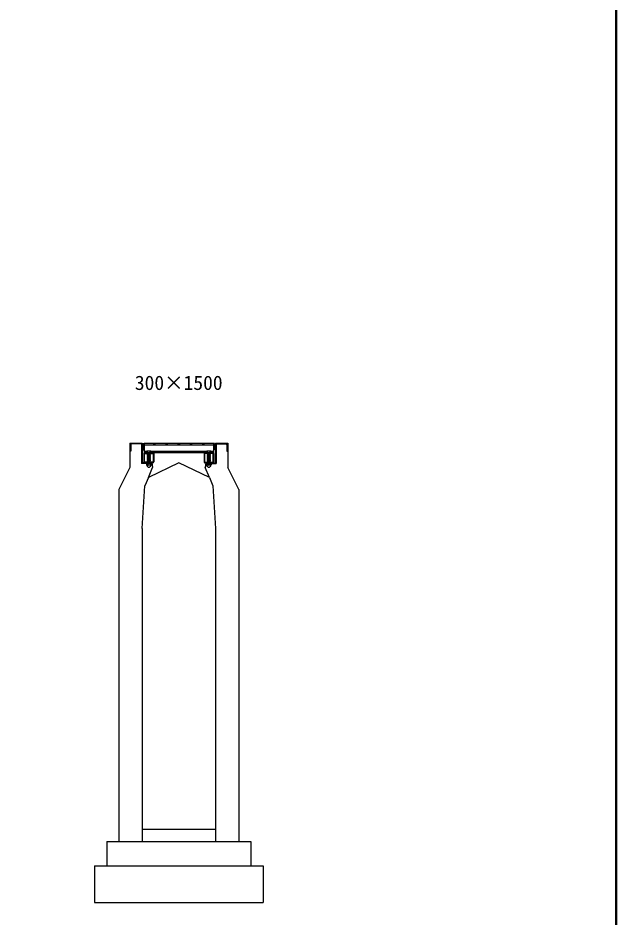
# Model space of a CAD drawing. Units: millimetres, scale not verified. Extents: x -16800 to 16800, y -5940 to 5940.
# Drawn here: x -2847 to -400, y -3680 to 0 of the extents above; entities that cross this region are included whole.
import ezdxf
from ezdxf.enums import TextEntityAlignment as Align

# ---------------------------------------------------------------- set-up
doc = ezdxf.new("R2010")
doc.units = ezdxf.units.MM
doc.header["$LTSCALE"] = 20
doc.linetypes.add('DOTTED', pattern=[1.75, 0.25, -1.5])
for name, color, linetype, lineweight in [('0-2_HATCH', 6, 'Continuous', 25), ('0-5_OUTLINE', 3, 'Continuous', 25), ('0-6_TXT', 7, 'Continuous', 25), ('0-7_WAKU', 3, 'Continuous', 25), ('0-A__0-5_D-BMK', 6, 'Continuous', 25)]:
    doc.layers.add(name, color=color, linetype=linetype, lineweight=lineweight)
doc.styles.add('ＭＳ ゴシック', font='')
doc.styles.get('ＭＳ ゴシック').set_extended_font_data('MS Gothic')

msp = doc.modelspace()

# ---------------------------------------------------------------- linework, layer by layer
at = {"layer": '0-2_HATCH'}
for p, q in [((-2385.74, -1746.71), (-2385.74, -1772.68)), ((-2342.14, -1743.31), (-2381.9, -1742.91)), ((-2342.14, -1743.31), (-2342.14, -1823.34)), ((-2338.94, -1740.14), (-2338.94, -1820.14)), ((-2038.94, -1740.14), (-2038.94, -1820.14)), ((-2035.74, -1743.31), (-1995.97, -1742.91)), ((-2035.74, -1743.31), (-2035.74, -1823.34)), ((-1992.14, -1746.71), (-1992.14, -1772.68)), ((-2385.74, -1772.68), (-2388.94, -1772.65)), ((-1992.14, -1772.68), (-1988.94, -1772.65)), ((-2299.94, -1820.14), (-2338.94, -1820.14)), ((-2299.94, -1820.14), (-2296.94, -1840.14)), ((-2299.94, -1820.14), (-2296.94, -1840.14)), ((-2077.94, -1820.14), (-2080.94, -1840.14)), ((-2077.94, -1820.14), (-2080.94, -1840.14)), ((-2077.94, -1820.14), (-2038.94, -1820.14)), ((-2313.74, -1880.14), (-2296.94, -1840.14)), ((-2064.14, -1880.14), (-2080.94, -1840.14))]:
    msp.add_line(p, q, dxfattribs=at)
for points in [[(-2299.94, -1820.14), (-2299.94, -1823.34), (-2342.14, -1823.34)], [(-2077.94, -1820.14), (-2077.94, -1823.34), (-2035.74, -1823.34)]]:
    msp.add_lwpolyline(points, dxfattribs=at)
for centre, start, end in [((-2381.94, -1746.71), 89.42706, 180), ((-1995.94, -1746.71), 0, 90.57294)]:
    msp.add_arc(centre, 3.8, start, end, dxfattribs=at)
at = {"layer": '0-5_OUTLINE'}
for p, q in [((-2388.94, -1739.64), (-2338.94, -1740.14)), ((-2388.94, -1739.64), (-2388.94, -1839.64)), ((-2388.94, -1839.64), (-2433.94, -1929.64)), ((-1943.94, -1929.64), (-1988.94, -1839.64)), ((-2313.79, -1880.28), (-2328.44, -1915.14)), ((-2064.14, -1880.14), (-2049.44, -1915.14)), ((-2433.94, -1929.64), (-2433.94, -3370.14)), ((-2338.94, -2089.64), (-2328.23, -1914.64)), ((-2049.65, -1914.64), (-2038.94, -2089.64)), ((-1943.94, -1929.64), (-1943.94, -3370.14)), ((-2338.94, -2089.64), (-2338.94, -3370.14)), ((-2038.94, -2089.64), (-2038.94, -3370.14)), ((-2338.94, -3320.14), (-2038.94, -3320.14)), ((-2483.94, -3370.14), (-1893.94, -3370.14)), ((-2483.94, -3370.14), (-2483.94, -3470.14)), ((-2433.94, -3370.14), (-2338.94, -3370.14)), ((-2038.94, -3370.14), (-1943.94, -3370.14)), ((-1893.94, -3370.14), (-1893.94, -3470.14)), ((-2533.94, -3470.14), (-2533.94, -3620.14)), ((-2533.94, -3470.14), (-1843.94, -3470.14)), ((-1843.94, -3470.14), (-1843.94, -3620.14)), ((-2533.94, -3620.14), (-1843.94, -3620.14))]:
    msp.add_line(p, q, dxfattribs=at)
for points in [[(-2038.94, -1740.14), (-1988.94, -1739.64), (-1988.94, -1839.64)], [(-2064.14, -1880.14), (-2188.94, -1820.14), (-2313.79, -1880.28)]]:
    msp.add_lwpolyline(points, dxfattribs=at)
at = {"layer": '0-7_WAKU', "lineweight": 50}
msp.add_lwpolyline([(-16400, -5540), (-400, -5540), (-400, 5540), (-16400, 5540)], close=True, dxfattribs=at)
at = {"layer": '0-A__0-5_D-BMK'}
for p, q in [((-2330.44, -1742.14), (-2330.44, -1780.14)), ((-2047.44, -1742.14), (-2330.44, -1742.14)), ((-2047.44, -1748.14), (-2330.44, -1748.14)), ((-2042.94, -1767.14), (-2042.94, -1742.14)), ((-2334.94, -1767.14), (-2330.44, -1767.14)), ((-2331.94, -1783.14), (-2331.94, -1817.14)), ((-2322.44, -1774.14), (-2330.44, -1774.14)), ((-2047.44, -1780.14), (-2330.44, -1780.14)), ((-2328.94, -1780.14), (-2294.94, -1780.14)), ((-2320.45, -1772.64), (-2322.45, -1774.14)), ((-2322.45, -1780.14), (-2322.45, -1774.14)), ((-2301.45, -1780.14), (-2322.45, -1780.14)), ((-2322.12, -1773.87), (-2320.45, -1772.64)), ((-2303.44, -1772.64), (-2320.45, -1772.64)), ((-2318.45, -1780.14), (-2305.44, -1780.14)), ((-2305.45, -1782.14), (-2318.45, -1783.14)), ((-2318.45, -1783.14), (-2317.45, -1782.14)), ((-2317.45, -1784.14), (-2318.45, -1783.14)), ((-2318.45, -1785.14), (-2317.45, -1784.14)), ((-2305.45, -1784.14), (-2318.45, -1785.14)), ((-2317.45, -1786.14), (-2318.45, -1785.14)), ((-2318.45, -1787.14), (-2317.45, -1786.14)), ((-2305.45, -1786.14), (-2318.45, -1787.14)), ((-2317.45, -1788.14), (-2318.45, -1787.14)), ((-2318.45, -1789.14), (-2317.45, -1788.14)), ((-2305.45, -1788.14), (-2318.45, -1789.14)), ((-2317.45, -1790.14), (-2318.45, -1789.14)), ((-2318.45, -1791.14), (-2317.45, -1790.14)), ((-2305.45, -1790.14), (-2318.45, -1791.14)), ((-2317.45, -1792.14), (-2318.45, -1791.14)), ((-2305.45, -1794.14), (-2318.45, -1795.14)), ((-2317.45, -1796.14), (-2318.45, -1795.14)), ((-2305.45, -1796.14), (-2318.45, -1797.14)), ((-2318.45, -1797.14), (-2317.45, -1796.14)), ((-2317.45, -1798.14), (-2318.45, -1797.14)), ((-2305.45, -1798.14), (-2318.45, -1799.14)), ((-2318.45, -1799.14), (-2317.45, -1798.14)), ((-2317.45, -1800.14), (-2318.45, -1799.14)), ((-2305.45, -1800.14), (-2318.45, -1801.14)), ((-2318.45, -1801.14), (-2317.45, -1800.14)), ((-2317.45, -1802.14), (-2318.45, -1801.14)), ((-2305.45, -1802.14), (-2318.45, -1803.14)), ((-2318.45, -1803.14), (-2317.45, -1802.14)), ((-2305.44, -1792.14), (-2318.44, -1793.14)), ((-2318.44, -1793.14), (-2317.45, -1792.14)), ((-2317.45, -1780.14), (-2317.45, -1774.14)), ((-2306.45, -1780.14), (-2306.45, -1774.14)), ((-2306.45, -1785.14), (-2305.45, -1784.14)), ((-2305.45, -1786.14), (-2306.45, -1785.14)), ((-2306.45, -1787.14), (-2305.45, -1786.14)), ((-2305.45, -1788.14), (-2306.45, -1787.14)), ((-2306.45, -1789.14), (-2305.45, -1788.14)), ((-2305.45, -1790.14), (-2306.45, -1789.14)), ((-2306.45, -1793.14), (-2305.44, -1792.14)), ((-2305.45, -1794.14), (-2306.45, -1793.14)), ((-2306.45, -1795.14), (-2305.45, -1794.14)), ((-2305.45, -1796.14), (-2306.45, -1795.14)), ((-2306.45, -1797.14), (-2305.45, -1796.14)), ((-2306.45, -1799.14), (-2305.45, -1798.14)), ((-2306.45, -1801.14), (-2305.45, -1800.14)), ((-2306.45, -1803.14), (-2305.45, -1802.14)), ((-2306.44, -1797.14), (-2305.44, -1798.14)), ((-2306.44, -1799.14), (-2305.44, -1800.14)), ((-2306.44, -1801.14), (-2305.44, -1802.14)), ((-2301.77, -1773.87), (-2303.44, -1772.64)), ((-2301.45, -1780.14), (-2301.45, -1774.14)), ((-2076.44, -1774.14), (-2301.44, -1774.14)), ((-2291.94, -1783.14), (-2291.94, -1817.14)), ((-2085.94, -1783.14), (-2085.94, -1817.14)), ((-2048.94, -1780.14), (-2082.94, -1780.14)), ((-2074.43, -1772.64), (-2076.43, -1774.14)), ((-2076.43, -1780.14), (-2076.43, -1774.14)), ((-2055.43, -1780.14), (-2076.43, -1780.14)), ((-2076.1, -1773.87), (-2074.43, -1772.64)), ((-2057.43, -1772.64), (-2074.43, -1772.64)), ((-2072.43, -1780.14), (-2059.43, -1780.14)), ((-2059.43, -1782.14), (-2072.43, -1783.14)), ((-2072.43, -1783.14), (-2071.43, -1782.14)), ((-2071.43, -1784.14), (-2072.43, -1783.14)), ((-2072.43, -1785.14), (-2071.43, -1784.14)), ((-2059.43, -1784.14), (-2072.43, -1785.14)), ((-2071.43, -1786.14), (-2072.43, -1785.14)), ((-2072.43, -1787.14), (-2071.43, -1786.14)), ((-2059.43, -1786.14), (-2072.43, -1787.14)), ((-2071.43, -1788.14), (-2072.43, -1787.14)), ((-2072.43, -1789.14), (-2071.43, -1788.14)), ((-2059.43, -1788.14), (-2072.43, -1789.14)), ((-2071.43, -1790.14), (-2072.43, -1789.14)), ((-2072.43, -1791.14), (-2071.43, -1790.14)), ((-2059.43, -1790.14), (-2072.43, -1791.14)), ((-2071.43, -1792.14), (-2072.43, -1791.14)), ((-2059.43, -1792.14), (-2072.43, -1793.14)), ((-2072.43, -1793.14), (-2071.43, -1792.14)), ((-2059.43, -1794.14), (-2072.43, -1795.14)), ((-2071.43, -1796.14), (-2072.43, -1795.14)), ((-2059.43, -1796.14), (-2072.43, -1797.14)), ((-2072.43, -1797.14), (-2071.43, -1796.14)), ((-2071.43, -1798.14), (-2072.43, -1797.14)), ((-2059.43, -1798.14), (-2072.43, -1799.14)), ((-2072.43, -1799.14), (-2071.43, -1798.14)), ((-2071.43, -1800.14), (-2072.43, -1799.14)), ((-2059.43, -1800.14), (-2072.43, -1801.14)), ((-2072.43, -1801.14), (-2071.43, -1800.14)), ((-2071.43, -1802.14), (-2072.43, -1801.14)), ((-2059.43, -1802.14), (-2072.43, -1803.14)), ((-2072.43, -1803.14), (-2071.43, -1802.14)), ((-2071.43, -1780.14), (-2071.43, -1774.14)), ((-2060.43, -1780.14), (-2060.43, -1774.14)), ((-2060.43, -1785.14), (-2059.43, -1784.14)), ((-2059.43, -1786.14), (-2060.43, -1785.14)), ((-2060.43, -1787.14), (-2059.43, -1786.14)), ((-2059.43, -1788.14), (-2060.43, -1787.14)), ((-2060.43, -1789.14), (-2059.43, -1788.14)), ((-2059.43, -1790.14), (-2060.43, -1789.14)), ((-2060.43, -1793.14), (-2059.43, -1792.14)), ((-2059.43, -1794.14), (-2060.43, -1793.14)), ((-2060.43, -1795.14), (-2059.43, -1794.14)), ((-2059.43, -1796.14), (-2060.43, -1795.14)), ((-2060.43, -1797.14), (-2059.43, -1796.14)), ((-2060.43, -1797.14), (-2059.43, -1798.14)), ((-2060.43, -1799.14), (-2059.43, -1798.14)), ((-2060.43, -1799.14), (-2059.43, -1800.14)), ((-2060.43, -1801.14), (-2059.43, -1800.14)), ((-2060.43, -1801.14), (-2059.43, -1802.14)), ((-2060.43, -1803.14), (-2059.43, -1802.14)), ((-2055.75, -1773.87), (-2057.43, -1772.64)), ((-2047.44, -1774.14), (-2055.44, -1774.14)), ((-2055.43, -1780.14), (-2055.43, -1774.14)), ((-2042.94, -1767.14), (-2047.44, -1767.14)), ((-2045.94, -1783.14), (-2045.94, -1817.14)), ((-2294.94, -1820.14), (-2328.94, -1820.14)), ((-2320.99, -1823.34), (-2321.85, -1823.99)), ((-2321.85, -1823.99), (-2321.85, -1829.18)), ((-2320.16, -1830.15), (-2321.85, -1829.18)), ((-2302.31, -1823.34), (-2320.99, -1823.34)), ((-2320.16, -1830.47), (-2320.16, -1830.15)), ((-2303.13, -1830.15), (-2320.16, -1830.15)), ((-2303.13, -1830.47), (-2320.16, -1830.47)), ((-2317.45, -1804.14), (-2318.45, -1803.14)), ((-2305.45, -1804.14), (-2318.45, -1805.14)), ((-2318.45, -1805.14), (-2317.45, -1804.14)), ((-2317.45, -1806.14), (-2318.45, -1805.14)), ((-2305.45, -1806.14), (-2318.45, -1807.14)), ((-2318.45, -1807.14), (-2317.45, -1806.14)), ((-2317.45, -1808.14), (-2318.45, -1807.14)), ((-2305.45, -1808.14), (-2318.45, -1809.14)), ((-2318.45, -1809.14), (-2317.45, -1808.14)), ((-2317.45, -1810.14), (-2318.45, -1809.14)), ((-2305.45, -1810.14), (-2318.45, -1811.14)), ((-2318.45, -1811.14), (-2317.45, -1810.14)), ((-2317.45, -1812.14), (-2318.45, -1811.14)), ((-2305.45, -1812.14), (-2318.45, -1813.14)), ((-2318.45, -1813.14), (-2317.45, -1812.14)), ((-2317.45, -1814.14), (-2318.45, -1813.14)), ((-2305.45, -1814.14), (-2318.45, -1815.14)), ((-2318.45, -1815.14), (-2317.45, -1814.14)), ((-2317.45, -1816.14), (-2318.45, -1815.14)), ((-2305.45, -1816.14), (-2318.45, -1817.14)), ((-2318.45, -1817.14), (-2317.45, -1816.14)), ((-2317.45, -1818.14), (-2318.45, -1817.14)), ((-2316.75, -1823.99), (-2316.75, -1829.18)), ((-2306.55, -1823.99), (-2306.55, -1829.18)), ((-2306.45, -1805.14), (-2305.45, -1804.14)), ((-2306.45, -1807.14), (-2305.45, -1806.14)), ((-2306.45, -1809.14), (-2305.45, -1808.14)), ((-2306.45, -1811.14), (-2305.45, -1810.14)), ((-2306.45, -1813.14), (-2305.45, -1812.14)), ((-2306.45, -1815.14), (-2305.45, -1814.14)), ((-2306.45, -1817.14), (-2305.45, -1816.14)), ((-2306.44, -1803.14), (-2305.44, -1804.14)), ((-2306.44, -1805.14), (-2305.44, -1806.14)), ((-2306.44, -1807.14), (-2305.44, -1808.14)), ((-2306.44, -1809.14), (-2305.44, -1810.14)), ((-2306.44, -1811.14), (-2305.44, -1812.14)), ((-2306.44, -1813.14), (-2305.44, -1814.14)), ((-2306.44, -1815.14), (-2305.44, -1816.14)), ((-2306.44, -1817.14), (-2305.44, -1818.14)), ((-2303.13, -1830.15), (-2301.44, -1829.18)), ((-2303.13, -1830.47), (-2303.13, -1830.15)), ((-2302.31, -1823.34), (-2301.44, -1823.99)), ((-2301.44, -1823.99), (-2301.44, -1829.18)), ((-2082.94, -1820.14), (-2048.94, -1820.14)), ((-2075.57, -1823.34), (-2076.43, -1823.99)), ((-2076.43, -1823.99), (-2076.43, -1829.18)), ((-2074.74, -1830.15), (-2076.43, -1829.18)), ((-2056.88, -1823.34), (-2075.57, -1823.34)), ((-2074.74, -1830.47), (-2074.74, -1830.15)), ((-2057.71, -1830.15), (-2074.74, -1830.15)), ((-2057.71, -1830.47), (-2074.74, -1830.47)), ((-2071.43, -1804.14), (-2072.43, -1803.14)), ((-2059.43, -1804.14), (-2072.43, -1805.14)), ((-2072.43, -1805.14), (-2071.43, -1804.14)), ((-2071.43, -1806.14), (-2072.43, -1805.14)), ((-2059.43, -1806.14), (-2072.43, -1807.14)), ((-2072.43, -1807.14), (-2071.43, -1806.14)), ((-2071.43, -1808.14), (-2072.43, -1807.14)), ((-2059.43, -1808.14), (-2072.43, -1809.14)), ((-2072.43, -1809.14), (-2071.43, -1808.14)), ((-2071.43, -1810.14), (-2072.43, -1809.14)), ((-2059.43, -1810.14), (-2072.43, -1811.14)), ((-2072.43, -1811.14), (-2071.43, -1810.14)), ((-2071.43, -1812.14), (-2072.43, -1811.14)), ((-2059.43, -1812.14), (-2072.43, -1813.14)), ((-2072.43, -1813.14), (-2071.43, -1812.14)), ((-2071.43, -1814.14), (-2072.43, -1813.14)), ((-2059.43, -1814.14), (-2072.43, -1815.14)), ((-2072.43, -1815.14), (-2071.43, -1814.14)), ((-2071.43, -1816.14), (-2072.43, -1815.14)), ((-2059.43, -1816.14), (-2072.43, -1817.14)), ((-2072.43, -1817.14), (-2071.43, -1816.14)), ((-2071.43, -1818.14), (-2072.43, -1817.14)), ((-2071.33, -1823.99), (-2071.33, -1829.18)), ((-2061.12, -1823.99), (-2061.12, -1829.18)), ((-2060.43, -1803.14), (-2059.43, -1804.14)), ((-2060.43, -1805.14), (-2059.43, -1804.14)), ((-2060.43, -1805.14), (-2059.43, -1806.14)), ((-2060.43, -1807.14), (-2059.43, -1806.14)), ((-2060.43, -1807.14), (-2059.43, -1808.14)), ((-2060.43, -1809.14), (-2059.43, -1808.14)), ((-2060.43, -1809.14), (-2059.43, -1810.14)), ((-2060.43, -1811.14), (-2059.43, -1810.14)), ((-2060.43, -1811.14), (-2059.43, -1812.14)), ((-2060.43, -1813.14), (-2059.43, -1812.14)), ((-2060.43, -1813.14), (-2059.43, -1814.14)), ((-2060.43, -1815.14), (-2059.43, -1814.14)), ((-2060.43, -1815.14), (-2059.43, -1816.14)), ((-2060.43, -1817.14), (-2059.43, -1816.14)), ((-2060.43, -1817.14), (-2059.43, -1818.14)), ((-2057.71, -1830.15), (-2056.02, -1829.18)), ((-2057.71, -1830.47), (-2057.71, -1830.15)), ((-2056.88, -1823.34), (-2056.02, -1823.99)), ((-2056.02, -1823.99), (-2056.02, -1829.18))]:
    msp.add_line(p, q, dxfattribs=at)
at = {"layer": '0-A__0-5_D-BMK', "linetype": 'DOTTED'}
for p, q in [((-2318.45, -1781.14), (-2317.45, -1780.14)), ((-2305.45, -1780.14), (-2318.45, -1781.14)), ((-2317.45, -1782.14), (-2318.45, -1781.14)), ((-2306.45, -1781.14), (-2305.45, -1780.14)), ((-2305.45, -1782.14), (-2306.45, -1781.14)), ((-2072.43, -1781.14), (-2071.43, -1780.14)), ((-2059.43, -1780.14), (-2072.43, -1781.14)), ((-2071.43, -1782.14), (-2072.43, -1781.14)), ((-2060.43, -1781.14), (-2059.43, -1780.14)), ((-2059.43, -1782.14), (-2060.43, -1781.14)), ((-2305.45, -1818.14), (-2318.45, -1819.14)), ((-2318.45, -1819.14), (-2317.45, -1818.14)), ((-2317.45, -1820.14), (-2318.45, -1819.14)), ((-2305.45, -1820.14), (-2318.45, -1821.14)), ((-2318.45, -1821.14), (-2317.45, -1820.14)), ((-2317.45, -1822.14), (-2318.45, -1821.14)), ((-2305.44, -1822.14), (-2318.44, -1823.14)), ((-2318.44, -1823.14), (-2317.44, -1822.14)), ((-2318.24, -1823.34), (-2318.44, -1823.14)), ((-2318.24, -1823.34), (-2306.24, -1823.34)), ((-2306.45, -1819.14), (-2305.45, -1818.14)), ((-2306.45, -1821.14), (-2305.45, -1820.14)), ((-2306.44, -1819.14), (-2305.44, -1820.14)), ((-2306.44, -1821.14), (-2305.44, -1822.14)), ((-2306.44, -1823.14), (-2305.44, -1822.14)), ((-2306.44, -1823.14), (-2306.24, -1823.34)), ((-2059.43, -1818.14), (-2072.43, -1819.14)), ((-2072.43, -1819.14), (-2071.43, -1818.14)), ((-2071.43, -1820.14), (-2072.43, -1819.14)), ((-2059.43, -1820.14), (-2072.43, -1821.14)), ((-2072.43, -1821.14), (-2071.43, -1820.14)), ((-2071.43, -1822.14), (-2072.43, -1821.14)), ((-2059.43, -1822.14), (-2072.43, -1823.14)), ((-2072.43, -1823.14), (-2071.43, -1822.14)), ((-2072.22, -1823.34), (-2072.43, -1823.14)), ((-2072.22, -1823.34), (-2060.22, -1823.34)), ((-2060.43, -1819.14), (-2059.43, -1818.14)), ((-2060.43, -1819.14), (-2059.43, -1820.14)), ((-2060.43, -1821.14), (-2059.43, -1820.14)), ((-2060.43, -1821.14), (-2059.43, -1822.14)), ((-2060.43, -1823.14), (-2059.43, -1822.14)), ((-2060.43, -1823.14), (-2060.22, -1823.34))]:
    msp.add_line(p, q, dxfattribs=at)
at = {"layer": '0-A__0-5_D-BMK'}
for points in [[(-2334.94, -1767.14), (-2334.94, -1742.14), (-2330.44, -1742.14)], [(-2042.94, -1742.14), (-2047.44, -1742.14), (-2047.44, -1780.14)], [(-2318.45, -1795.14), (-2317.45, -1794.14), (-2318.44, -1793.14)], [(-2305.45, -1784.14), (-2306.45, -1783.14), (-2305.45, -1782.14)], [(-2305.44, -1792.14), (-2306.45, -1791.14), (-2305.45, -1790.14)], [(-2072.43, -1795.14), (-2071.43, -1794.14), (-2072.43, -1793.14)], [(-2059.43, -1784.14), (-2060.43, -1783.14), (-2059.43, -1782.14)], [(-2059.43, -1792.14), (-2060.43, -1791.14), (-2059.43, -1790.14)]]:
    msp.add_lwpolyline(points, dxfattribs=at)
for points in [[(-2294.24, -1782.44), (-2294.24, -1817.84), (-2329.64, -1817.84), (-2329.64, -1782.44)], [(-2083.64, -1782.44), (-2083.64, -1817.84), (-2048.24, -1817.84), (-2048.24, -1782.44)]]:
    msp.add_lwpolyline(points, close=True, dxfattribs=at)
for centre in [(-2288.94, -1745.14), (-2238.94, -1745.14), (-2188.94, -1745.14), (-2138.94, -1745.14), (-2088.94, -1745.14)]:
    msp.add_circle(centre, 3, dxfattribs=at)
for centre, radius, start, end in [((-2328.94, -1783.14), 3, 90, 180), ((-2319.95, -1776.77), 3.62, 46.39563, 133.60437), ((-2311.95, -1788.77), 15.62, 69.39075, 110.60925), ((-2303.95, -1776.77), 3.62, 46.39563, 133.60437), ((-2294.94, -1783.14), 3, 0, 90), ((-2082.94, -1783.14), 3, 90, 180), ((-2073.93, -1776.77), 3.62, 46.39563, 133.60437), ((-2065.93, -1788.77), 15.62, 69.39075, 110.60925), ((-2057.93, -1776.77), 3.62, 46.39563, 133.60437), ((-2048.94, -1783.14), 3, 0, 90), ((-2328.94, -1817.14), 3, 180, 270), ((-2319.3, -1828.69), 5.35, 61.49832, 118.50684), ((-2319.3, -1824.48), 5.35, 241.49843, 298.50089), ((-2311.65, -1830.47), 8.19, 180, 359.99995), ((-2311.65, -1843.76), 20.42, 75.52621, 104.47362), ((-2311.65, -1809.41), 20.42, 255.52638, 284.47374), ((-2303.99, -1828.69), 5.35, 61.49231, 118.50169), ((-2303.99, -1824.48), 5.35, 241.49989, 298.5), ((-2294.94, -1817.14), 3, 270, 0), ((-2082.94, -1817.14), 3, 180, 270), ((-2073.88, -1828.69), 5.35, 61.49832, 118.50684), ((-2073.88, -1824.48), 5.35, 241.49843, 298.50089), ((-2066.23, -1830.47), 8.19, 180, 359.99995), ((-2066.22, -1843.76), 20.42, 75.52621, 104.47362), ((-2066.22, -1809.41), 20.42, 255.52638, 284.47374), ((-2058.57, -1828.69), 5.35, 61.49231, 118.50169), ((-2058.57, -1824.48), 5.35, 241.49989, 298.5), ((-2048.94, -1817.14), 3, 270, 0)]:
    msp.add_arc(centre, radius, start, end, dxfattribs=at)

# ---------------------------------------------------------------- texts
at = {"layer": '0-6_TXT', "style": 'ＭＳ ゴシック'}
msp.add_text('300×1500', height=58.65, dxfattribs=at).set_placement((-2368.94, -1540), align=Align.BOTTOM_LEFT)

doc.saveas('drawing.dxf')
